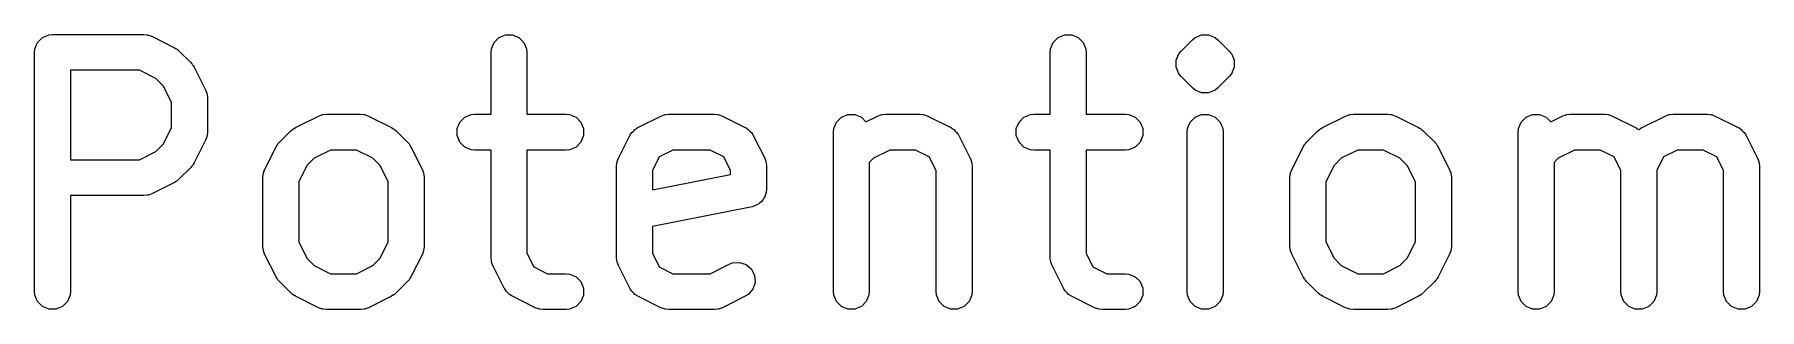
# Model space of a CAD drawing. Header units: millimetres. Extents: x 129 to 276, y -185 to -58.
# Drawn here: x 200.21 to 207.41, y -156.03 to -154.88 of the extents above; entities that cross this region are included whole.
import ezdxf

# ---------------------------------------------------------------- set-up
doc = ezdxf.new("R2010")
doc.units = ezdxf.units.MM
doc.layers.add('F.Fab', color=9, linetype='CONTINUOUS', true_color=0xafafaf)

msp = doc.modelspace()

# ---------------------------------------------------------------- linework, layer by layer
at = {"layer": 'F.Fab', "linetype": 'CONTINUOUS'}
for p, q in [((200.223353, -154.913151), (200.244045, -154.892459)), ((200.244045, -154.892459), (200.271081, -154.88126)), ((200.271081, -154.88126), (200.285713, -154.879819)), ((200.285713, -154.879819), (200.666665, -154.879819)), ((200.666665, -154.879819), (200.681297, -154.88126)), ((200.681297, -154.88126), (200.683786, -154.882291)), ((200.683786, -154.882291), (200.686474, -154.882482)), ((200.686474, -154.882482), (200.700206, -154.887737)), ((200.700206, -154.887737), (200.795444, -154.935356)), ((202.128115, -154.913151), (202.148807, -154.892459)), ((202.148807, -154.892459), (202.175843, -154.88126)), ((202.175843, -154.88126), (202.205107, -154.88126)), ((202.205107, -154.88126), (202.232143, -154.892459)), ((202.232143, -154.892459), (202.252835, -154.913151)), ((204.461449, -154.913151), (204.482141, -154.892459)), ((204.482141, -154.892459), (204.509177, -154.88126)), ((204.509177, -154.88126), (204.538441, -154.88126)), ((204.538441, -154.88126), (204.565477, -154.892459)), ((204.565477, -154.892459), (204.586169, -154.913151)), ((205.042205, -154.901786), (205.05357, -154.892459)), ((205.05357, -154.892459), (205.080606, -154.88126)), ((205.080606, -154.88126), (205.109869, -154.88126)), ((205.109869, -154.88126), (205.10987, -154.88126)), ((205.10987, -154.88126), (205.136906, -154.892459)), ((205.136906, -154.892459), (205.148271, -154.901786)), ((200.210713, -154.954819), (200.212154, -154.940187)), ((200.210713, -155.954819), (200.210713, -154.954819)), ((200.212154, -154.940187), (200.223353, -154.913151)), ((200.795444, -154.935356), (200.801743, -154.93932)), ((200.801743, -154.93932), (200.803571, -154.940078)), ((200.803571, -154.940078), (200.805627, -154.941766)), ((200.805627, -154.941766), (200.807887, -154.943188)), ((200.807887, -154.943188), (200.809186, -154.944686)), ((200.809186, -154.944686), (200.814936, -154.949405)), ((200.814936, -154.949405), (200.862555, -154.997024)), ((202.115475, -154.954819), (202.116916, -154.940187)), ((202.115475, -155.213152), (202.115475, -154.954819)), ((202.116916, -154.940187), (202.128115, -154.913151)), ((202.252835, -154.913151), (202.264034, -154.940187)), ((202.264034, -154.940187), (202.265475, -154.954819)), ((202.265475, -154.954819), (202.265475, -155.213152)), ((204.448809, -154.954819), (204.45025, -154.940187)), ((204.448809, -155.213152), (204.448809, -154.954819)), ((204.45025, -154.940187), (204.461449, -154.913151)), ((204.586169, -154.913151), (204.597368, -154.940187)), ((204.597368, -154.940187), (204.598809, -154.954819)), ((204.598809, -154.954819), (204.598809, -155.213152)), ((204.97406, -154.987807), (204.985259, -154.96077)), ((204.985259, -154.96077), (204.994586, -154.949405)), ((204.994586, -154.949405), (205.042205, -154.901786)), ((205.148271, -154.901786), (205.19589, -154.949405)), ((205.19589, -154.949405), (205.205217, -154.96077)), ((205.205217, -154.96077), (205.208813, -154.969451)), ((200.64896, -155.029819), (200.360713, -155.029819)), ((200.360713, -155.029819), (200.360713, -155.403628)), ((200.717476, -155.064077), (200.64896, -155.029819)), ((200.862555, -154.997024), (200.867273, -155.002773)), ((200.867273, -155.002773), (200.868772, -155.004073)), ((200.868772, -155.004073), (200.870193, -155.006332)), ((200.870193, -155.006332), (200.871882, -155.008389)), ((200.871882, -155.008389), (200.872639, -155.010216)), ((200.872639, -155.010216), (200.876604, -155.016516)), ((200.876604, -155.016516), (200.924223, -155.111754)), ((204.97406, -155.017069), (204.97406, -154.987807)), ((204.985259, -155.044106), (204.97406, -155.017069)), ((205.216416, -155.01707), (205.205217, -155.044106)), ((205.208813, -154.969451), (205.216416, -154.987807)), ((205.216416, -154.987807), (205.216416, -155.01707)), ((200.747883, -155.094484), (200.717476, -155.064077)), ((200.782141, -155.163), (200.747883, -155.094484)), ((204.994586, -155.055471), (204.985259, -155.044106)), ((205.042205, -155.10309), (204.994586, -155.055471)), ((205.05357, -155.112417), (205.042205, -155.10309)), ((205.148271, -155.10309), (205.136906, -155.112417)), ((205.19589, -155.055471), (205.148271, -155.10309)), ((205.205217, -155.044106), (205.19589, -155.055471)), ((200.782141, -155.270447), (200.782141, -155.163)), ((200.924223, -155.111754), (200.929478, -155.125485)), ((200.929478, -155.125485), (200.929669, -155.128174)), ((200.929669, -155.128174), (200.9307, -155.130663)), ((200.9307, -155.130663), (200.932141, -155.145295)), ((200.932141, -155.145295), (200.932141, -155.288152)), ((205.080606, -155.123616), (205.05357, -155.112417)), ((205.080607, -155.123616), (205.080606, -155.123616)), ((205.109869, -155.123616), (205.080607, -155.123616)), ((205.10987, -155.123616), (205.109869, -155.123616)), ((205.136906, -155.112417), (205.10987, -155.123616)), ((201.299791, -155.268689), (201.395029, -155.22107)), ((201.395029, -155.22107), (201.40876, -155.215815)), ((201.40876, -155.215815), (201.411449, -155.215623)), ((201.411449, -155.215623), (201.413938, -155.214593)), ((201.413938, -155.214593), (201.42857, -155.213152)), ((201.42857, -155.213152), (201.571427, -155.213152)), ((201.571427, -155.213152), (201.586059, -155.214593)), ((201.586059, -155.214593), (201.588548, -155.215624)), ((201.588548, -155.215624), (201.591236, -155.215815)), ((201.591236, -155.215815), (201.604968, -155.22107)), ((201.604968, -155.22107), (201.700206, -155.268689)), ((201.974059, -155.27352), (201.985258, -155.246484)), ((201.985258, -155.246484), (202.00595, -155.225792)), ((202.00595, -155.225792), (202.032986, -155.214593)), ((202.032986, -155.214593), (202.047618, -155.213152)), ((202.047618, -155.213152), (202.115475, -155.213152)), ((202.265475, -155.213152), (202.42857, -155.213152)), ((202.42857, -155.213152), (202.443202, -155.214593)), ((202.443202, -155.214593), (202.470238, -155.225792)), ((202.470238, -155.225792), (202.49093, -155.246484)), ((202.49093, -155.246484), (202.502129, -155.27352)), ((202.728363, -155.268689), (202.823601, -155.22107)), ((202.823601, -155.22107), (202.837332, -155.215815)), ((202.837332, -155.215815), (202.840021, -155.215623)), ((202.840021, -155.215623), (202.84251, -155.214593)), ((202.84251, -155.214593), (202.857142, -155.213152)), ((202.857142, -155.213152), (203.047618, -155.213152)), ((203.047618, -155.213152), (203.06225, -155.214593)), ((203.06225, -155.214593), (203.064739, -155.215624)), ((203.064739, -155.215624), (203.067427, -155.215815)), ((203.067427, -155.215815), (203.081159, -155.22107)), ((203.081159, -155.22107), (203.176397, -155.268689)), ((203.545488, -155.27352), (203.556687, -155.246484)), ((203.556687, -155.246484), (203.577379, -155.225792)), ((203.577379, -155.225792), (203.604415, -155.214593)), ((203.604415, -155.214593), (203.633679, -155.214593)), ((203.633679, -155.214593), (203.660715, -155.225792)), ((203.660715, -155.225792), (203.680116, -155.245193)), ((203.680116, -155.245193), (203.728363, -155.22107)), ((203.728363, -155.22107), (203.742094, -155.215815)), ((203.742094, -155.215815), (203.744783, -155.215623)), ((203.744783, -155.215623), (203.747272, -155.214593)), ((203.747272, -155.214593), (203.761904, -155.213152)), ((203.761904, -155.213152), (203.904761, -155.213152)), ((203.904761, -155.213152), (203.919393, -155.214593)), ((203.919393, -155.214593), (203.921882, -155.215624)), ((203.921882, -155.215624), (203.92457, -155.215815)), ((203.92457, -155.215815), (203.938302, -155.22107)), ((203.938302, -155.22107), (204.03354, -155.268689)), ((204.307393, -155.27352), (204.318592, -155.246484)), ((204.318592, -155.246484), (204.339284, -155.225792)), ((204.339284, -155.225792), (204.36632, -155.214593)), ((204.36632, -155.214593), (204.380952, -155.213152)), ((204.380952, -155.213152), (204.448809, -155.213152)), ((204.598809, -155.213152), (204.761904, -155.213152)), ((204.761904, -155.213152), (204.776536, -155.214593)), ((204.776536, -155.214593), (204.803572, -155.225792)), ((204.803572, -155.225792), (204.824264, -155.246484)), ((204.824264, -155.246484), (204.835463, -155.27352)), ((205.021679, -155.27352), (205.032878, -155.246484)), ((205.032878, -155.246484), (205.05357, -155.225792)), ((205.05357, -155.225792), (205.080606, -155.214593)), ((205.080606, -155.214593), (205.10987, -155.214593)), ((205.10987, -155.214593), (205.136906, -155.225792)), ((205.136906, -155.225792), (205.157598, -155.246484)), ((205.157598, -155.246484), (205.168797, -155.27352)), ((205.585506, -155.268689), (205.680744, -155.22107)), ((205.680744, -155.22107), (205.694475, -155.215815)), ((205.694475, -155.215815), (205.697164, -155.215623)), ((205.697164, -155.215623), (205.699653, -155.214593)), ((205.699653, -155.214593), (205.714285, -155.213152)), ((205.714285, -155.213152), (205.857142, -155.213152)), ((205.857142, -155.213152), (205.871774, -155.214593)), ((205.871774, -155.214593), (205.874263, -155.215624)), ((205.874263, -155.215624), (205.876951, -155.215815)), ((205.876951, -155.215815), (205.890683, -155.22107)), ((205.890683, -155.22107), (205.985921, -155.268689)), ((206.402631, -155.27352), (206.41383, -155.246484)), ((206.41383, -155.246484), (206.434522, -155.225792)), ((206.434522, -155.225792), (206.461558, -155.214593)), ((206.461558, -155.214593), (206.490822, -155.214593)), ((206.490822, -155.214593), (206.517858, -155.225792)), ((206.517858, -155.225792), (206.537259, -155.245193)), ((206.537259, -155.245193), (206.585506, -155.22107)), ((206.585506, -155.22107), (206.599237, -155.215815)), ((206.599237, -155.215815), (206.601926, -155.215623)), ((206.601926, -155.215623), (206.604415, -155.214593)), ((206.604415, -155.214593), (206.619047, -155.213152)), ((206.619047, -155.213152), (206.761904, -155.213152)), ((206.761904, -155.213152), (206.776536, -155.214593)), ((206.776536, -155.214593), (206.779025, -155.215624)), ((206.779025, -155.215624), (206.781713, -155.215815)), ((206.781713, -155.215815), (206.795445, -155.22107)), ((206.795445, -155.22107), (206.890683, -155.268689)), ((206.918839, -155.268689), (207.014077, -155.22107)), ((207.014077, -155.22107), (207.027808, -155.215815)), ((207.027808, -155.215815), (207.030497, -155.215623)), ((207.030497, -155.215623), (207.032986, -155.214593)), ((207.032986, -155.214593), (207.047618, -155.213152)), ((207.047618, -155.213152), (207.190475, -155.213152)), ((207.190475, -155.213152), (207.205107, -155.214593)), ((207.205107, -155.214593), (207.207596, -155.215624)), ((207.207596, -155.215624), (207.210284, -155.215815)), ((207.210284, -155.215815), (207.224016, -155.22107)), ((207.224016, -155.22107), (207.319255, -155.268689)), ((200.747883, -155.338963), (200.782141, -155.270447)), ((200.924223, -155.321693), (200.876604, -155.416931)), ((200.929478, -155.307962), (200.924223, -155.321693)), ((200.929669, -155.305272), (200.929478, -155.307962)), ((200.9307, -155.302784), (200.929669, -155.305272)), ((200.932141, -155.288152), (200.9307, -155.302784)), ((201.23268, -155.330357), (201.280299, -155.282738)), ((201.280299, -155.282738), (201.286048, -155.278019)), ((201.286048, -155.278019), (201.287348, -155.276521)), ((201.287348, -155.276521), (201.289607, -155.275099)), ((201.289607, -155.275099), (201.291664, -155.273411)), ((201.291664, -155.273411), (201.293491, -155.272653)), ((201.293491, -155.272653), (201.299791, -155.268689)), ((201.700206, -155.268689), (201.706505, -155.272653)), ((201.706505, -155.272653), (201.708333, -155.273411)), ((201.708333, -155.273411), (201.710389, -155.275099)), ((201.710389, -155.275099), (201.712649, -155.276521)), ((201.712649, -155.276521), (201.713948, -155.278019)), ((201.713948, -155.278019), (201.719698, -155.282738)), ((201.719698, -155.282738), (201.767317, -155.330357)), ((201.974059, -155.302784), (201.974059, -155.27352)), ((201.985258, -155.32982), (201.974059, -155.302784)), ((202.502129, -155.302784), (202.49093, -155.32982)), ((202.502129, -155.27352), (202.502129, -155.302784)), ((202.647203, -155.397468), (202.694822, -155.30223)), ((202.694822, -155.30223), (202.696362, -155.299782)), ((202.696362, -155.299782), (202.696747, -155.298629)), ((202.696747, -155.298629), (202.697992, -155.297192)), ((202.697992, -155.297192), (202.702654, -155.289787)), ((202.702654, -155.289787), (202.709758, -155.283625)), ((202.709758, -155.283625), (202.71592, -155.276521)), ((202.71592, -155.276521), (202.723325, -155.271859)), ((202.723325, -155.271859), (202.724762, -155.270614)), ((202.724762, -155.270614), (202.725915, -155.270229)), ((202.725915, -155.270229), (202.728363, -155.268689)), ((203.176397, -155.268689), (203.178844, -155.270229)), ((203.178844, -155.270229), (203.179998, -155.270614)), ((203.179998, -155.270614), (203.181434, -155.271859)), ((203.181434, -155.271859), (203.18884, -155.276521)), ((203.18884, -155.276521), (203.195001, -155.283625)), ((203.195001, -155.283625), (203.202106, -155.289787)), ((203.202106, -155.289787), (203.206767, -155.297192)), ((203.206767, -155.297192), (203.208013, -155.298629)), ((203.208013, -155.298629), (203.208397, -155.299782)), ((203.208397, -155.299782), (203.209938, -155.30223)), ((203.209938, -155.30223), (203.257557, -155.397468)), ((203.544047, -155.288152), (203.545488, -155.27352)), ((203.544047, -155.954819), (203.544047, -155.288152)), ((204.03354, -155.268689), (204.035987, -155.270229)), ((204.035987, -155.270229), (204.037141, -155.270614)), ((204.037141, -155.270614), (204.038577, -155.271859)), ((204.038577, -155.271859), (204.045983, -155.276521)), ((204.045983, -155.276521), (204.052144, -155.283625)), ((204.052144, -155.283625), (204.059249, -155.289787)), ((204.059249, -155.289787), (204.06391, -155.297192)), ((204.06391, -155.297192), (204.065156, -155.298629)), ((204.065156, -155.298629), (204.06554, -155.299782)), ((204.06554, -155.299782), (204.067081, -155.30223)), ((204.067081, -155.30223), (204.1147, -155.397468)), ((204.307393, -155.302784), (204.307393, -155.27352)), ((204.318592, -155.32982), (204.307393, -155.302784)), ((204.835463, -155.302784), (204.824264, -155.32982)), ((204.835463, -155.27352), (204.835463, -155.302784)), ((205.020238, -155.288152), (205.021679, -155.27352)), ((205.020238, -155.954819), (205.020238, -155.288152)), ((205.168797, -155.27352), (205.170238, -155.288152)), ((205.170238, -155.288152), (205.170238, -155.954819)), ((205.518395, -155.330357), (205.566014, -155.282738)), ((205.566014, -155.282738), (205.571763, -155.278019)), ((205.571763, -155.278019), (205.573063, -155.276521)), ((205.573063, -155.276521), (205.575322, -155.275099)), ((205.575322, -155.275099), (205.577379, -155.273411)), ((205.577379, -155.273411), (205.579206, -155.272653)), ((205.579206, -155.272653), (205.585506, -155.268689)), ((205.985921, -155.268689), (205.99222, -155.272653)), ((205.99222, -155.272653), (205.994048, -155.273411)), ((205.994048, -155.273411), (205.996104, -155.275099)), ((205.996104, -155.275099), (205.998364, -155.276521)), ((205.998364, -155.276521), (205.999663, -155.278019)), ((205.999663, -155.278019), (206.005413, -155.282738)), ((206.005413, -155.282738), (206.053032, -155.330357)), ((206.40119, -155.288152), (206.402631, -155.27352)), ((206.40119, -155.954819), (206.40119, -155.288152)), ((206.890683, -155.268689), (206.89313, -155.270229)), ((206.89313, -155.270229), (206.894284, -155.270614)), ((206.894284, -155.270614), (206.89572, -155.271859)), ((206.89572, -155.271859), (206.903126, -155.276521)), ((206.903126, -155.276521), (206.904761, -155.278406)), ((206.904761, -155.278406), (206.906396, -155.276521)), ((206.906396, -155.276521), (206.913801, -155.271859)), ((206.913801, -155.271859), (206.915238, -155.270614)), ((206.915238, -155.270614), (206.916391, -155.270229)), ((206.916391, -155.270229), (206.918839, -155.268689)), ((207.319255, -155.268689), (207.321701, -155.270229)), ((207.321701, -155.270229), (207.322856, -155.270614)), ((207.322856, -155.270614), (207.324293, -155.27186)), ((207.324293, -155.27186), (207.331697, -155.276521)), ((207.331697, -155.276521), (207.337856, -155.283623)), ((207.337856, -155.283623), (207.344964, -155.289787)), ((207.344964, -155.289787), (207.349625, -155.297192)), ((207.349625, -155.297192), (207.350871, -155.298629)), ((207.350871, -155.298629), (207.351255, -155.299782)), ((207.351255, -155.299782), (207.352796, -155.30223)), ((207.352796, -155.30223), (207.400415, -155.397468)), ((200.64896, -155.403628), (200.717476, -155.36937)), ((200.717476, -155.36937), (200.747883, -155.338963)), ((201.171012, -155.445087), (201.218631, -155.349849)), ((201.218631, -155.349849), (201.222595, -155.343549)), ((201.222595, -155.343549), (201.223353, -155.341722)), ((201.223353, -155.341722), (201.225041, -155.339665)), ((201.225041, -155.339665), (201.226463, -155.337406)), ((201.226463, -155.337406), (201.227961, -155.336106)), ((201.227961, -155.336106), (201.23268, -155.330357)), ((201.446275, -155.363152), (201.377759, -155.39741)), ((201.553722, -155.363152), (201.446275, -155.363152)), ((201.622238, -155.39741), (201.553722, -155.363152)), ((201.767317, -155.330357), (201.772035, -155.336106)), ((201.772035, -155.336106), (201.773534, -155.337406)), ((201.773534, -155.337406), (201.774955, -155.339665)), ((201.774955, -155.339665), (201.776644, -155.341722)), ((201.776644, -155.341722), (201.777401, -155.343549)), ((201.777401, -155.343549), (201.781366, -155.349849)), ((201.781366, -155.349849), (201.828985, -155.445087)), ((202.00595, -155.350512), (201.985258, -155.32982)), ((202.032986, -155.361711), (202.00595, -155.350512)), ((202.047618, -155.363152), (202.032986, -155.361711)), ((202.115475, -155.363152), (202.047618, -155.363152)), ((202.115475, -155.811961), (202.115475, -155.363152)), ((202.42857, -155.363152), (202.265475, -155.363152)), ((202.265475, -155.363152), (202.265475, -155.794256)), ((202.443202, -155.361711), (202.42857, -155.363152)), ((202.470238, -155.350512), (202.443202, -155.361711)), ((202.49093, -155.32982), (202.470238, -155.350512)), ((202.817805, -155.391672), (202.789285, -155.448714)), ((202.874847, -155.363152), (202.817805, -155.391672)), ((203.029913, -155.363152), (202.874847, -155.363152)), ((203.086954, -155.391672), (203.029913, -155.363152)), ((203.115475, -155.448714), (203.086954, -155.391672)), ((203.779609, -155.363152), (203.711093, -155.39741)), ((203.887056, -155.363152), (203.779609, -155.363152)), ((203.944097, -155.391672), (203.887056, -155.363152)), ((203.972618, -155.448714), (203.944097, -155.391672)), ((204.339284, -155.350512), (204.318592, -155.32982)), ((204.36632, -155.361711), (204.339284, -155.350512)), ((204.380952, -155.363152), (204.36632, -155.361711)), ((204.448809, -155.363152), (204.380952, -155.363152)), ((204.448809, -155.811961), (204.448809, -155.363152)), ((204.761904, -155.363152), (204.598809, -155.363152)), ((204.598809, -155.363152), (204.598809, -155.794256)), ((204.776536, -155.361711), (204.761904, -155.363152)), ((204.803572, -155.350512), (204.776536, -155.361711)), ((204.824264, -155.32982), (204.803572, -155.350512)), ((205.456727, -155.445087), (205.504346, -155.349849)), ((205.504346, -155.349849), (205.50831, -155.343549)), ((205.50831, -155.343549), (205.509068, -155.341722)), ((205.509068, -155.341722), (205.510756, -155.339665)), ((205.510756, -155.339665), (205.512178, -155.337406)), ((205.512178, -155.337406), (205.513676, -155.336106)), ((205.513676, -155.336106), (205.518395, -155.330357)), ((205.73199, -155.363152), (205.663474, -155.39741)), ((205.839437, -155.363152), (205.73199, -155.363152)), ((205.907953, -155.39741), (205.839437, -155.363152)), ((206.053032, -155.330357), (206.05775, -155.336106)), ((206.05775, -155.336106), (206.059249, -155.337406)), ((206.059249, -155.337406), (206.06067, -155.339665)), ((206.06067, -155.339665), (206.062359, -155.341722)), ((206.062359, -155.341722), (206.063116, -155.343549)), ((206.063116, -155.343549), (206.067081, -155.349849)), ((206.067081, -155.349849), (206.1147, -155.445087)), ((206.636752, -155.363152), (206.568236, -155.39741)), ((206.744199, -155.363152), (206.636752, -155.363152)), ((206.80124, -155.391672), (206.744199, -155.363152)), ((206.829761, -155.448714), (206.80124, -155.391672)), ((207.008281, -155.391672), (206.979761, -155.448714)), ((207.065323, -155.363152), (207.008281, -155.391672)), ((207.17277, -155.363152), (207.065323, -155.363152)), ((207.229812, -155.391672), (207.17277, -155.363152)), ((207.258333, -155.448714), (207.229812, -155.391672)), ((200.360713, -155.403628), (200.64896, -155.403628)), ((200.862555, -155.436423), (200.814936, -155.484042)), ((200.867273, -155.430673), (200.862555, -155.436423)), ((200.868772, -155.429374), (200.867273, -155.430673)), ((200.870193, -155.427114), (200.868772, -155.429374)), ((200.871882, -155.425058), (200.870193, -155.427114)), ((200.872639, -155.42323), (200.871882, -155.425058)), ((200.876604, -155.416931), (200.872639, -155.42323)), ((201.163094, -155.478628), (201.164535, -155.463996)), ((201.164535, -155.463996), (201.165566, -155.461506)), ((201.165566, -155.461506), (201.165757, -155.458819)), ((201.165757, -155.458819), (201.171012, -155.445087)), ((201.347352, -155.427817), (201.313094, -155.496333)), ((201.377759, -155.39741), (201.347352, -155.427817)), ((201.652645, -155.427817), (201.622238, -155.39741)), ((201.686903, -155.496333), (201.652645, -155.427817)), ((201.828985, -155.445087), (201.83424, -155.458818)), ((201.83424, -155.458818), (201.834431, -155.461507)), ((201.834431, -155.461507), (201.835462, -155.463996)), ((201.835462, -155.463996), (201.836903, -155.478628)), ((202.639285, -155.431009), (202.640726, -155.416377)), ((202.639285, -155.811961), (202.639285, -155.431009)), ((202.640726, -155.416377), (202.641757, -155.413887)), ((202.641757, -155.413887), (202.641948, -155.4112)), ((202.641948, -155.4112), (202.647203, -155.397468)), ((202.789285, -155.448714), (202.789285, -155.529999)), ((202.789285, -155.529999), (203.115475, -155.464762)), ((203.115475, -155.464762), (203.115475, -155.448714)), ((203.257557, -155.397468), (203.262812, -155.411199)), ((203.262812, -155.411199), (203.263003, -155.413888)), ((203.263003, -155.413888), (203.264034, -155.416377)), ((203.264034, -155.416377), (203.265475, -155.431009)), ((203.265475, -155.431009), (203.265475, -155.526247)), ((203.711093, -155.39741), (203.694047, -155.414456)), ((203.694047, -155.414456), (203.694047, -155.954819)), ((203.972618, -155.954819), (203.972618, -155.448714)), ((204.1147, -155.397468), (204.119955, -155.411199)), ((204.119955, -155.411199), (204.120146, -155.413888)), ((204.120146, -155.413888), (204.121177, -155.416377)), ((204.121177, -155.416377), (204.122618, -155.431009)), ((204.122618, -155.431009), (204.122618, -155.954819)), ((205.448809, -155.478628), (205.45025, -155.463996)), ((205.45025, -155.463996), (205.451281, -155.461506)), ((205.451281, -155.461506), (205.451472, -155.458819)), ((205.451472, -155.458819), (205.456727, -155.445087)), ((205.633067, -155.427817), (205.598809, -155.496333)), ((205.663474, -155.39741), (205.633067, -155.427817)), ((205.93836, -155.427817), (205.907953, -155.39741)), ((205.972618, -155.496333), (205.93836, -155.427817)), ((206.1147, -155.445087), (206.119955, -155.458818)), ((206.119955, -155.458818), (206.120146, -155.461507)), ((206.120146, -155.461507), (206.121177, -155.463996)), ((206.121177, -155.463996), (206.122618, -155.478628)), ((206.568236, -155.39741), (206.55119, -155.414456)), ((206.55119, -155.414456), (206.55119, -155.954819)), ((206.829761, -155.954819), (206.829761, -155.448714)), ((206.979761, -155.448714), (206.979761, -155.954819)), ((207.258333, -155.954819), (207.258333, -155.448714)), ((207.400415, -155.397468), (207.40567, -155.411199)), ((207.40567, -155.411199), (207.405861, -155.413888)), ((207.405861, -155.413888), (207.406892, -155.416377)), ((207.406892, -155.416377), (207.408333, -155.431009)), ((207.408333, -155.431009), (207.408333, -155.954819)), ((200.795444, -155.498091), (200.700206, -155.54571)), ((200.801743, -155.494126), (200.795444, -155.498091)), ((200.803571, -155.493369), (200.801743, -155.494126)), ((200.805627, -155.49168), (200.803571, -155.493369)), ((200.807887, -155.490259), (200.805627, -155.49168)), ((200.809186, -155.48876), (200.807887, -155.490259)), ((200.814936, -155.484042), (200.809186, -155.48876)), ((201.163094, -155.764342), (201.163094, -155.478628)), ((201.313094, -155.496333), (201.313094, -155.746637)), ((201.686903, -155.746637), (201.686903, -155.496333)), ((201.836903, -155.478628), (201.836903, -155.764342)), ((203.265475, -155.526247), (203.264034, -155.540879)), ((205.448809, -155.764342), (205.448809, -155.478628)), ((205.598809, -155.496333), (205.598809, -155.746637)), ((205.972618, -155.746637), (205.972618, -155.496333)), ((206.122618, -155.478628), (206.122618, -155.764342)), ((200.666665, -155.553628), (200.360713, -155.553628)), ((200.360713, -155.553628), (200.360713, -155.954819)), ((200.681297, -155.552187), (200.666665, -155.553628)), ((200.683786, -155.551155), (200.681297, -155.552187)), ((200.686474, -155.550965), (200.683786, -155.551155)), ((200.700206, -155.54571), (200.686474, -155.550965)), ((203.205183, -155.599791), (202.789285, -155.68297)), ((203.219249, -155.595508), (203.205183, -155.599791)), ((203.225354, -155.591419), (203.219249, -155.595508)), ((203.232143, -155.588607), (203.225354, -155.591419)), ((203.237395, -155.583354), (203.232143, -155.588607)), ((203.243563, -155.579224), (203.237395, -155.583354)), ((203.247637, -155.573113), (203.243563, -155.579224)), ((203.252835, -155.567915), (203.247637, -155.573113)), ((203.255678, -155.561051), (203.252835, -155.567915)), ((203.259795, -155.554876), (203.255678, -155.561051)), ((203.26122, -155.54767), (203.259795, -155.554876)), ((203.264034, -155.540879), (203.26122, -155.54767)), ((202.789285, -155.68297), (202.789285, -155.794256)), ((201.313094, -155.746637), (201.347352, -155.815153)), ((201.652644, -155.815153), (201.686903, -155.746637)), ((205.598809, -155.746637), (205.633067, -155.815153)), ((205.938359, -155.815153), (205.972618, -155.746637)), ((201.164535, -155.778974), (201.163094, -155.764342)), ((201.165566, -155.781463), (201.164535, -155.778974)), ((201.165757, -155.784151), (201.165566, -155.781463)), ((201.171012, -155.797883), (201.165757, -155.784151)), ((201.218631, -155.893121), (201.171012, -155.797883)), ((201.347352, -155.815153), (201.377759, -155.845561)), ((201.622237, -155.845561), (201.652644, -155.815153)), ((201.828985, -155.797883), (201.781366, -155.893121)), ((201.83424, -155.784152), (201.828985, -155.797883)), ((201.834431, -155.781462), (201.83424, -155.784152)), ((201.835462, -155.778974), (201.834431, -155.781462)), ((201.836903, -155.764342), (201.835462, -155.778974)), ((202.116916, -155.826593), (202.115475, -155.811961)), ((202.117947, -155.829082), (202.116916, -155.826593)), ((202.265475, -155.794256), (202.293995, -155.851298)), ((202.640726, -155.826593), (202.639285, -155.811961)), ((202.641757, -155.829082), (202.640726, -155.826593)), ((202.789285, -155.794256), (202.817805, -155.851298)), ((204.45025, -155.826593), (204.448809, -155.811961)), ((204.451281, -155.829082), (204.45025, -155.826593)), ((204.598809, -155.794256), (204.627329, -155.851298)), ((205.45025, -155.778974), (205.448809, -155.764342)), ((205.451281, -155.781463), (205.45025, -155.778974)), ((205.451472, -155.784151), (205.451281, -155.781463)), ((205.456727, -155.797883), (205.451472, -155.784151)), ((205.504346, -155.893121), (205.456727, -155.797883)), ((205.633067, -155.815153), (205.663474, -155.845561)), ((205.907952, -155.845561), (205.938359, -155.815153)), ((206.1147, -155.797883), (206.067081, -155.893121)), ((206.119955, -155.784152), (206.1147, -155.797883)), ((206.120146, -155.781462), (206.119955, -155.784152)), ((206.121177, -155.778974), (206.120146, -155.781462)), ((206.122618, -155.764342), (206.121177, -155.778974)), ((201.222594, -155.899417), (201.218631, -155.893121)), ((201.223352, -155.901247), (201.222594, -155.899417)), ((201.377759, -155.845561), (201.446275, -155.879819)), ((201.446275, -155.879819), (201.553722, -155.879819)), ((201.553722, -155.879819), (201.622237, -155.845561)), ((201.777402, -155.899417), (201.776645, -155.901247)), ((201.781366, -155.893121), (201.777402, -155.899417)), ((202.118138, -155.83177), (202.117947, -155.829082)), ((202.123393, -155.845502), (202.118138, -155.83177)), ((202.171012, -155.940741), (202.123393, -155.845502)), ((202.293995, -155.851298), (202.351037, -155.879819)), ((202.351037, -155.879819), (202.42857, -155.879819)), ((202.42857, -155.879819), (202.443202, -155.88126)), ((202.443202, -155.88126), (202.470238, -155.892459)), ((202.470238, -155.892459), (202.49093, -155.913151)), ((202.641948, -155.83177), (202.641757, -155.829082)), ((202.647203, -155.845502), (202.641948, -155.83177)), ((202.694822, -155.940741), (202.647203, -155.845502)), ((202.817805, -155.851298), (202.874847, -155.879819)), ((202.874847, -155.879819), (203.029913, -155.879819)), ((203.029913, -155.879819), (203.109315, -155.840118)), ((203.109315, -155.840118), (203.123046, -155.834863)), ((203.123046, -155.834863), (203.152236, -155.832789)), ((203.152236, -155.832789), (203.179998, -155.842043)), ((203.179998, -155.842043), (203.202105, -155.861216)), ((203.202105, -155.861216), (203.215193, -155.887391)), ((203.215193, -155.887391), (203.217267, -155.916581)), ((204.451472, -155.83177), (204.451281, -155.829082)), ((204.456727, -155.845502), (204.451472, -155.83177)), ((204.504346, -155.940741), (204.456727, -155.845502)), ((204.627329, -155.851298), (204.684371, -155.879819)), ((204.684371, -155.879819), (204.761904, -155.879819)), ((204.761904, -155.879819), (204.776536, -155.88126)), ((204.776536, -155.88126), (204.803572, -155.892459)), ((204.803572, -155.892459), (204.824264, -155.913151)), ((205.508309, -155.899417), (205.504346, -155.893121)), ((205.509067, -155.901247), (205.508309, -155.899417)), ((205.663474, -155.845561), (205.73199, -155.879819)), ((205.73199, -155.879819), (205.839437, -155.879819)), ((205.839437, -155.879819), (205.907952, -155.845561)), ((206.063117, -155.899417), (206.06236, -155.901247)), ((206.067081, -155.893121), (206.063117, -155.899417)), ((200.212154, -155.969451), (200.210713, -155.954819)), ((200.223353, -155.996487), (200.212154, -155.969451)), ((200.359272, -155.969451), (200.348073, -155.996487)), ((200.360713, -155.954819), (200.359272, -155.969451)), ((201.225041, -155.903305), (201.223352, -155.901247)), ((201.226463, -155.905564), (201.225041, -155.903305)), ((201.227961, -155.906863), (201.226463, -155.905564)), ((201.232679, -155.912612), (201.227961, -155.906863)), ((201.280298, -155.960232), (201.232679, -155.912612)), ((201.286047, -155.96495), (201.280298, -155.960232)), ((201.287348, -155.96645), (201.286047, -155.96495)), ((201.289607, -155.967872), (201.287348, -155.96645)), ((201.291664, -155.96956), (201.289607, -155.967872)), ((201.293491, -155.970317), (201.291664, -155.96956)), ((201.299791, -155.974282), (201.293491, -155.970317)), ((201.706505, -155.970317), (201.700206, -155.974282)), ((201.708333, -155.96956), (201.706505, -155.970317)), ((201.710389, -155.967872), (201.708333, -155.96956)), ((201.712649, -155.96645), (201.710389, -155.967872)), ((201.713949, -155.96495), (201.712649, -155.96645)), ((201.719699, -155.960232), (201.713949, -155.96495)), ((201.767317, -155.912613), (201.719699, -155.960232)), ((201.772035, -155.906863), (201.767317, -155.912613)), ((201.773534, -155.905564), (201.772035, -155.906863)), ((201.774955, -155.903305), (201.773534, -155.905564)), ((201.776645, -155.901247), (201.774955, -155.903305)), ((202.172552, -155.943187), (202.171012, -155.940741)), ((202.172937, -155.944342), (202.172552, -155.943187)), ((202.174183, -155.945779), (202.172937, -155.944342)), ((202.178844, -155.953183), (202.174183, -155.945779)), ((202.185946, -155.959342), (202.178844, -155.953183)), ((202.19211, -155.96645), (202.185946, -155.959342)), ((202.199515, -155.971111), (202.19211, -155.96645)), ((202.200952, -155.972357), (202.199515, -155.971111)), ((202.202105, -155.972741), (202.200952, -155.972357)), ((202.49093, -155.913151), (202.502129, -155.940187)), ((202.502129, -155.969451), (202.49093, -155.996487)), ((202.502129, -155.940187), (202.502129, -155.969451)), ((202.696362, -155.943187), (202.694822, -155.940741)), ((202.696747, -155.944342), (202.696362, -155.943187)), ((202.697993, -155.945779), (202.696747, -155.944342)), ((202.702654, -155.953183), (202.697993, -155.945779)), ((202.709756, -155.959342), (202.702654, -155.953183)), ((202.71592, -155.96645), (202.709756, -155.959342)), ((202.723325, -155.971111), (202.71592, -155.96645)), ((202.724762, -155.972357), (202.723325, -155.971111)), ((202.725915, -155.972741), (202.724762, -155.972357)), ((203.18884, -155.96645), (203.176397, -155.974282)), ((203.208013, -155.944342), (203.18884, -155.96645)), ((203.217267, -155.916581), (203.208013, -155.944342)), ((203.545488, -155.969451), (203.544047, -155.954819)), ((203.556687, -155.996487), (203.545488, -155.969451)), ((203.692606, -155.969451), (203.681407, -155.996487)), ((203.694047, -155.954819), (203.692606, -155.969451)), ((203.974059, -155.969451), (203.972618, -155.954819)), ((203.985258, -155.996487), (203.974059, -155.969451)), ((204.121177, -155.969451), (204.109978, -155.996487)), ((204.122618, -155.954819), (204.121177, -155.969451)), ((204.505886, -155.943187), (204.504346, -155.940741)), ((204.506271, -155.944342), (204.505886, -155.943187)), ((204.507517, -155.945779), (204.506271, -155.944342)), ((204.512178, -155.953183), (204.507517, -155.945779)), ((204.51928, -155.959342), (204.512178, -155.953183)), ((204.525444, -155.96645), (204.51928, -155.959342)), ((204.532849, -155.971111), (204.525444, -155.96645)), ((204.534286, -155.972357), (204.532849, -155.971111)), ((204.535439, -155.972741), (204.534286, -155.972357)), ((204.824264, -155.913151), (204.835463, -155.940187)), ((204.835463, -155.969451), (204.824264, -155.996487)), ((204.835463, -155.940187), (204.835463, -155.969451)), ((205.021679, -155.969451), (205.020238, -155.954819)), ((205.032878, -155.996487), (205.021679, -155.969451)), ((205.168797, -155.969451), (205.157598, -155.996487)), ((205.170238, -155.954819), (205.168797, -155.969451)), ((205.510756, -155.903305), (205.509067, -155.901247)), ((205.512178, -155.905564), (205.510756, -155.903305)), ((205.513676, -155.906863), (205.512178, -155.905564)), ((205.518394, -155.912612), (205.513676, -155.906863)), ((205.566013, -155.960232), (205.518394, -155.912612)), ((205.571762, -155.96495), (205.566013, -155.960232)), ((205.573063, -155.96645), (205.571762, -155.96495)), ((205.575322, -155.967872), (205.573063, -155.96645)), ((205.577379, -155.96956), (205.575322, -155.967872)), ((205.579206, -155.970317), (205.577379, -155.96956)), ((205.585506, -155.974282), (205.579206, -155.970317)), ((205.99222, -155.970317), (205.985921, -155.974282)), ((205.994048, -155.96956), (205.99222, -155.970317)), ((205.996104, -155.967872), (205.994048, -155.96956)), ((205.998364, -155.96645), (205.996104, -155.967872)), ((205.999664, -155.96495), (205.998364, -155.96645)), ((206.005414, -155.960232), (205.999664, -155.96495)), ((206.053032, -155.912613), (206.005414, -155.960232)), ((206.05775, -155.906863), (206.053032, -155.912613)), ((206.059249, -155.905564), (206.05775, -155.906863)), ((206.06067, -155.903305), (206.059249, -155.905564)), ((206.06236, -155.901247), (206.06067, -155.903305)), ((206.402631, -155.969451), (206.40119, -155.954819)), ((206.41383, -155.996487), (206.402631, -155.969451)), ((206.549749, -155.969451), (206.53855, -155.996487)), ((206.55119, -155.954819), (206.549749, -155.969451)), ((206.831202, -155.969451), (206.829761, -155.954819)), ((206.842401, -155.996487), (206.831202, -155.969451)), ((206.97832, -155.969451), (206.967121, -155.996487)), ((206.979761, -155.954819), (206.97832, -155.969451)), ((207.259774, -155.969451), (207.258333, -155.954819)), ((207.270973, -155.996487), (207.259774, -155.969451)), ((207.406892, -155.969451), (207.395693, -155.996487)), ((207.408333, -155.954819), (207.406892, -155.969451)), ((200.244045, -156.017179), (200.223353, -155.996487)), ((200.271081, -156.028378), (200.244045, -156.017179)), ((200.300345, -156.028378), (200.271081, -156.028378)), ((200.327381, -156.017179), (200.300345, -156.028378)), ((200.348073, -155.996487), (200.327381, -156.017179)), ((201.395029, -156.021901), (201.299791, -155.974282)), ((201.40876, -156.027156), (201.395029, -156.021901)), ((201.411449, -156.027347), (201.40876, -156.027156)), ((201.413938, -156.028378), (201.411449, -156.027347)), ((201.42857, -156.029819), (201.413938, -156.028378)), ((201.571427, -156.029819), (201.42857, -156.029819)), ((201.586059, -156.028378), (201.571427, -156.029819)), ((201.588548, -156.027346), (201.586059, -156.028378)), ((201.591236, -156.027156), (201.588548, -156.027346)), ((201.604968, -156.021901), (201.591236, -156.027156)), ((201.700206, -155.974282), (201.604968, -156.021901)), ((202.204553, -155.974282), (202.202105, -155.972741)), ((202.299791, -156.021901), (202.204553, -155.974282)), ((202.313522, -156.027156), (202.299791, -156.021901)), ((202.316211, -156.027347), (202.313522, -156.027156)), ((202.3187, -156.028378), (202.316211, -156.027347)), ((202.333332, -156.029819), (202.3187, -156.028378)), ((202.42857, -156.029819), (202.333332, -156.029819)), ((202.443202, -156.028378), (202.42857, -156.029819)), ((202.470238, -156.017179), (202.443202, -156.028378)), ((202.49093, -155.996487), (202.470238, -156.017179)), ((202.728363, -155.974282), (202.725915, -155.972741)), ((202.823601, -156.021901), (202.728363, -155.974282)), ((202.837332, -156.027156), (202.823601, -156.021901)), ((202.840021, -156.027347), (202.837332, -156.027156)), ((202.84251, -156.028378), (202.840021, -156.027347)), ((202.857142, -156.029819), (202.84251, -156.028378)), ((203.047618, -156.029819), (202.857142, -156.029819)), ((203.06225, -156.028378), (203.047618, -156.029819)), ((203.064739, -156.027346), (203.06225, -156.028378)), ((203.067427, -156.027156), (203.064739, -156.027346)), ((203.081159, -156.021901), (203.067427, -156.027156)), ((203.176397, -155.974282), (203.081159, -156.021901)), ((203.577379, -156.017179), (203.556687, -155.996487)), ((203.604415, -156.028378), (203.577379, -156.017179)), ((203.633679, -156.028378), (203.604415, -156.028378)), ((203.660715, -156.017179), (203.633679, -156.028378)), ((203.681407, -155.996487), (203.660715, -156.017179)), ((204.00595, -156.017179), (203.985258, -155.996487)), ((204.032986, -156.028378), (204.00595, -156.017179)), ((204.06225, -156.028378), (204.032986, -156.028378)), ((204.089286, -156.017179), (204.06225, -156.028378)), ((204.109978, -155.996487), (204.089286, -156.017179)), ((204.537887, -155.974282), (204.535439, -155.972741)), ((204.633125, -156.021901), (204.537887, -155.974282)), ((204.646856, -156.027156), (204.633125, -156.021901)), ((204.649545, -156.027347), (204.646856, -156.027156)), ((204.652034, -156.028378), (204.649545, -156.027347)), ((204.666666, -156.029819), (204.652034, -156.028378)), ((204.761904, -156.029819), (204.666666, -156.029819)), ((204.776536, -156.028378), (204.761904, -156.029819)), ((204.803572, -156.017179), (204.776536, -156.028378)), ((204.824264, -155.996487), (204.803572, -156.017179)), ((205.05357, -156.017179), (205.032878, -155.996487)), ((205.080606, -156.028378), (205.05357, -156.017179)), ((205.10987, -156.028378), (205.080606, -156.028378)), ((205.136906, -156.017179), (205.10987, -156.028378)), ((205.157598, -155.996487), (205.136906, -156.017179)), ((205.680744, -156.021901), (205.585506, -155.974282)), ((205.694475, -156.027156), (205.680744, -156.021901)), ((205.697164, -156.027347), (205.694475, -156.027156)), ((205.699653, -156.028378), (205.697164, -156.027347)), ((205.714285, -156.029819), (205.699653, -156.028378)), ((205.857142, -156.029819), (205.714285, -156.029819)), ((205.871774, -156.028378), (205.857142, -156.029819)), ((205.874263, -156.027346), (205.871774, -156.028378)), ((205.876951, -156.027156), (205.874263, -156.027346)), ((205.890683, -156.021901), (205.876951, -156.027156)), ((205.985921, -155.974282), (205.890683, -156.021901)), ((206.434522, -156.017179), (206.41383, -155.996487)), ((206.461558, -156.028378), (206.434522, -156.017179)), ((206.490822, -156.028378), (206.461558, -156.028378)), ((206.517858, -156.017179), (206.490822, -156.028378)), ((206.53855, -155.996487), (206.517858, -156.017179)), ((206.863093, -156.017179), (206.842401, -155.996487)), ((206.890129, -156.028378), (206.863093, -156.017179)), ((206.919393, -156.028378), (206.890129, -156.028378)), ((206.946429, -156.017179), (206.919393, -156.028378)), ((206.967121, -155.996487), (206.946429, -156.017179)), ((207.291665, -156.017179), (207.270973, -155.996487)), ((207.318701, -156.028378), (207.291665, -156.017179)), ((207.347965, -156.028378), (207.318701, -156.028378)), ((207.375001, -156.017179), (207.347965, -156.028378)), ((207.395693, -155.996487), (207.375001, -156.017179))]:
    msp.add_line(p, q, dxfattribs=at)

doc.saveas('drawing.dxf')
